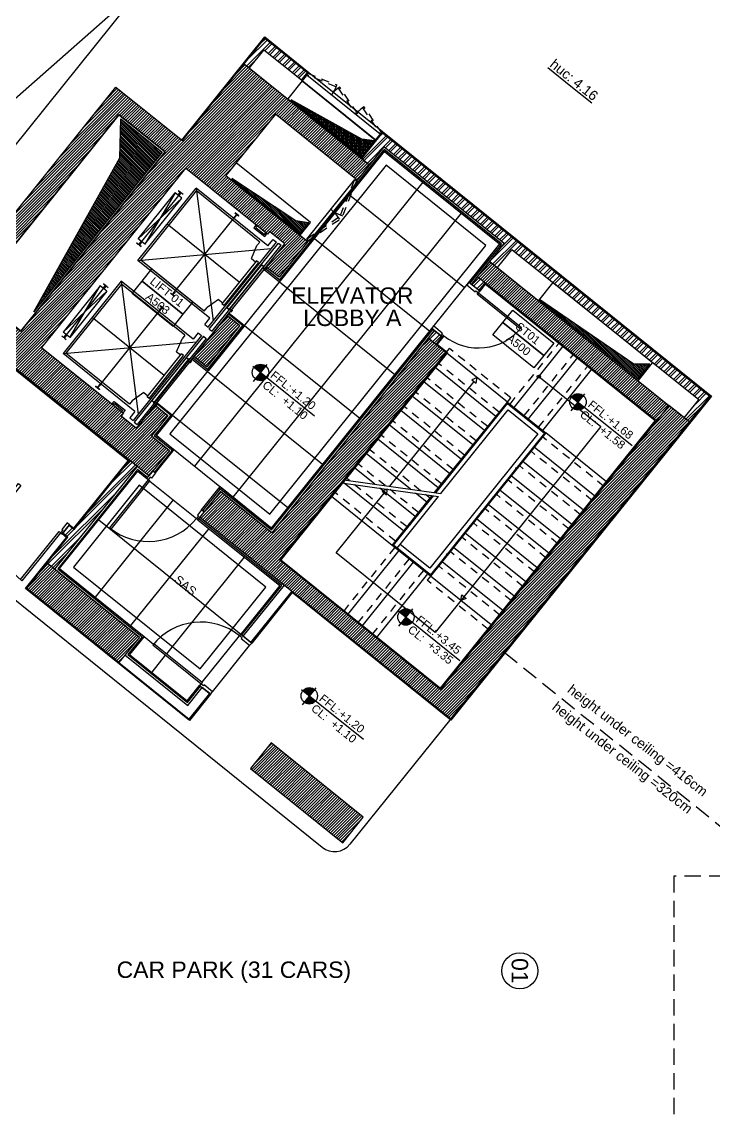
# Model space of a CAD drawing. Header units: inches. Extents: x -0.3 to 44.3, y -7.2 to 59.4.
# Drawn here: x 17.18 to 27.72, y 27.69 to 44.34 of the extents above; entities that cross this region are included whole.
import ezdxf
from ezdxf.enums import TextEntityAlignment as Align

# ---------------------------------------------------------------- set-up
doc = ezdxf.new("R2010")
doc.units = ezdxf.units.IN
doc.header["$MEASUREMENT"] = 0
doc.linetypes.add('HIDDEN', pattern=[0.375, 0.25, -0.125])
doc.linetypes.add('HIDDEN2', pattern=[0.1875, 0.125, -0.0625])
doc.layers.get('0').update_dxf_attribs({"linetype": 'CONTINUOUS'})
for name, color, linetype in [('_final areas polylines', 30, 'CONTINUOUS'), ('A-ANNO-EVTRTAG', 7, 'CONTINUOUS'), ('A-ANNO-IDTAG', 7, 'CONTINUOUS'), ('A-ANNO-LEVL', 3, 'CONTINUOUS'), ('A-ANNO-STR-TAG', 7, 'CONTINUOUS'), ('A-asc', 15, 'CONTINUOUS'), ('A-Door', 1, 'CONTINUOUS'), ('A-FC 260', 1, 'CONTINUOUS'), ('A-FLOR-HRAL', 15, 'CONTINUOUS'), ('A-FLOR-STRS', 40, 'CONTINUOUS'), ('A-FLOR-STRS-ARO', 1, 'CONTINUOUS'), ('A-FURNITURE', 30, 'CONTINUOUS'), ('A-HATCH-CONC', 8, 'CONTINUOUS'), ('A-HATCH-WALL', 8, 'CONTINUOUS'), ('a-hidden', 7, 'HIDDEN'), ('A-NOMENCLATURE', 3, 'CONTINUOUS'), ('A-PLASTER', 8, 'CONTINUOUS'), ('A-PORTE', 1, 'CONTINUOUS'), ('A-proj-marble', 137, 'CONTINUOUS'), ('A-PROJ1H', 9, 'HIDDEN2'), ('A-PROJECTION', 9, 'CONTINUOUS'), ('A-sect-marble', 1, 'CONTINUOUS'), ('a-shaft', 250, 'CONTINUOUS'), ('a-text-red', 10, 'CONTINUOUS'), ('A-WALL', 4, 'CONTINUOUS'), ('S-BASEMENT 1$0$A-SHAFT 1ST', 8, 'CONTINUOUS'), ('S-BASEMENT 1$0$A-SHAFT-BASEMENT 1', 8, 'CONTINUOUS'), ('S-BASEMENT 1$0$A-STR BASEMENT 1', 2, 'CONTINUOUS'), ('S-BASEMENT 1$0$A-STR-BASEMENT 3', 2, 'CONTINUOUS')]:
    doc.layers.add(name, color=color, linetype=linetype)
doc.styles.add('A100-STEXT', font='ARIAL.TTF', dxfattribs={"height": 0.25})
doc.styles.add('BLOCK', font='ARIAL.TTF', dxfattribs={"width": 0.8, "height": 0.25})
pattern_1 = [(45, (9e-11, -5e-11), (-0.06629126, 0.06629126), []), (45, (0.04419, -5e-11), (-0.06629126, 0.06629126), [])]
pattern_2 = [(315, (9e-11, -5e-11), (0.014142136, 0.014142136), [])]

# ---------------------------------------------------------------- blocks, each defined once
blk = doc.blocks.new('Rail3kg')
for p, q in [((3, 0), (-3, 0)), ((-43.5, -58), (-11, -58)), ((-43.5, -60), (-43.5, -58)), ((-43.5, -60), (-11, -60)), ((-8, -5), (-8, -55)), ((-6, -5), (-6, -55)), ((-3, -2), (3, -2)), ((6, -5), (6, -55)), ((8, -5), (8, -55)), ((11, -58), (43.5, -58)), ((11, -60), (43.5, -60)), ((43.5, -60), (43.5, -58))]:
    blk.add_line(p, q)
for centre, radius, start, end in [((-3, -5), 5, 90, 180), ((3, -5), 5, 0, 90), ((-11, -55), 5, 270, 360), ((-11, -55), 3, 270, 0), ((-3, -5), 3, 90, 180), ((3, -5), 3, 0, 90), ((11, -55), 5, 180, 270), ((11, -55), 3, 180, 270)]:
    blk.add_arc(centre, radius, start, end)
blk = doc.blocks.new('T75-3')
for p, q in [((1, 5), (0, 4)), ((0, -4), (0, 4)), ((1, 5), (30, 5)), ((30, 4), (30, 5)), ((32, 3), (51, 3)), ((57, 35), (55, 7)), ((59, 37), (62, 37)), ((62, -38), (62, 37)), ((0, -4), (1, -5)), ((1, -5), (30, -5)), ((30, -5), (30, -4)), ((32, -3), (51, -3)), ((55, -7), (57, -35)), ((59, -38), (62, -38))]:
    blk.add_line(p, q)
for centre, radius, start, end in [((32, 4), 1.5, 180, 270), ((51, 7), 4, 270, 356.6822), ((59, 35), 2.5, 90, 176.6822), ((32, -4), 1.5, 90, 180), ((51, -7), 4, 3.3178, 90), ((59, -35), 2.5, 183.3178, 270)]:
    blk.add_arc(centre, radius, start, end)
blk = doc.blocks.new('ascenseurs')
at = {"layer": 'A-asc'}
for p, q in [((1.6, 0.03), (1.6, 0.03)), ((1.815, 0), (1.87, 0)), ((1.815, -1.68), (1.815, 0)), ((1.87, -1.68), (1.87, 0)), ((1.72, -0.134), (0.315, -0.134)), ((0.315, -1.546), (1.785, -0.134)), ((0.315, -0.134), (1.785, -1.546)), ((0.315, -1.546), (0.315, -0.134)), ((1.585, -0.165), (0.345, -0.165)), ((0.345, -1.515), (0.345, -0.165)), ((1.05, -1.565), (1.05, -0.115)), ((1.585, -0.235), (1.585, -0.165)), ((1.72, -0.01), (1.785, -0.01)), ((1.72, -0.134), (1.72, -0.01)), ((1.785, -1.67), (1.785, -0.01)), ((1.645, -0.44), (1.585, -0.235)), ((0.24, -0.39), (0.11, -0.39)), ((0.11, -1.29), (0.11, -0.39)), ((0.24, -0.39), (0.11, -1.29)), ((0.11, -0.39), (0.24, -1.29)), ((0.175, -0.39), (0.175, -1.29)), ((0.24, -1.29), (0.24, -0.39)), ((1.645, -0.44), (1.725, -0.44)), ((1.765, -0.42), (1.725, -0.42)), ((1.725, -0.42), (1.725, -1.26)), ((1.765, -0.42), (1.765, -1.26)), ((1.862, -0.42), (1.822, -0.42)), ((1.822, -0.42), (1.822, -1.26)), ((1.862, -0.42), (1.862, -1.26)), ((1.725, -0.84), (0.315, -0.84)), ((0.24, -1.29), (0.11, -1.29)), ((1.645, -1.24), (1.585, -1.445)), ((1.645, -1.24), (1.725, -1.24)), ((1.765, -1.26), (1.725, -1.26)), ((1.862, -1.26), (1.822, -1.26)), ((1.585, -1.515), (1.585, -1.445)), ((1.72, -1.546), (0.315, -1.546)), ((1.585, -1.515), (0.345, -1.515)), ((1.72, -1.67), (1.72, -1.546)), ((1.72, -1.67), (1.785, -1.67)), ((1.72, -1.83), (1.72, -1.954)), ((1.72, -1.83), (1.785, -1.83)), ((1.785, -1.83), (1.785, -3.49)), ((1.815, -1.68), (1.87, -1.68)), ((1.815, -1.82), (1.87, -1.82)), ((1.815, -1.82), (1.815, -3.5)), ((1.87, -1.82), (1.87, -3.5)), ((1.72, -1.954), (0.315, -1.954)), ((0.315, -1.954), (1.785, -3.366)), ((0.315, -3.366), (1.785, -1.954)), ((0.315, -1.954), (0.315, -3.366)), ((1.585, -1.985), (0.345, -1.985)), ((0.345, -1.985), (0.345, -3.335)), ((1.05, -1.935), (1.05, -3.385)), ((1.585, -1.985), (1.585, -2.055)), ((1.645, -2.26), (1.585, -2.055)), ((0.24, -2.21), (0.11, -2.21)), ((0.11, -2.21), (0.11, -3.11)), ((0.24, -3.11), (0.11, -2.21)), ((0.11, -3.11), (0.24, -2.21)), ((0.175, -3.11), (0.175, -2.21)), ((0.24, -2.21), (0.24, -3.11)), ((1.645, -2.26), (1.725, -2.26)), ((1.765, -2.24), (1.725, -2.24)), ((1.725, -3.08), (1.725, -2.24)), ((1.765, -3.08), (1.765, -2.24)), ((1.862, -2.24), (1.822, -2.24)), ((1.822, -3.08), (1.822, -2.24)), ((1.862, -3.08), (1.862, -2.24)), ((1.725, -2.66), (0.315, -2.66)), ((0.24, -3.11), (0.11, -3.11)), ((1.645, -3.06), (1.585, -3.265)), ((1.645, -3.06), (1.725, -3.06)), ((1.765, -3.08), (1.725, -3.08)), ((1.862, -3.08), (1.822, -3.08)), ((1.585, -3.265), (1.585, -3.335)), ((1.72, -3.366), (0.315, -3.366)), ((1.585, -3.335), (0.345, -3.335)), ((1.72, -3.366), (1.72, -3.49)), ((1.72, -3.49), (1.785, -3.49)), ((1.815, -3.5), (1.87, -3.5))]:
    blk.add_line(p, q, dxfattribs=at)
for points in [[(1.378, 0), (1.378, -0.055), (1.592, -0.055), (1.592, 0)], [(1.402, 0), (1.402, -0.03), (1.567, -0.03), (1.567, 0)], [(1.378, -3.5), (1.378, -3.445), (1.592, -3.445), (1.592, -3.5)], [(1.402, -3.5), (1.402, -3.47), (1.567, -3.47), (1.567, -3.5)]]:
    blk.add_lwpolyline(points, dxfattribs=at)
for points in [[(1.862, -0.434, 0.414214), (1.868, -0.44), (1.907, -0.44, 0.414214), (1.913, -0.434), (1.913, -0.405), (1.91, -0.405), (1.91, -0.434, -0.414214), (1.907, -0.437), (1.868, -0.437, -0.414214), (1.865, -0.434), (1.865, -0.405), (1.862, -0.405)], [(1.865, -1.246), (1.865, -1.275), (1.862, -1.275), (1.862, -1.246, -0.414214), (1.868, -1.24), (1.907, -1.24, -0.414214), (1.913, -1.246), (1.913, -1.275), (1.91, -1.275), (1.91, -1.246, 0.414214), (1.907, -1.243), (1.868, -1.243, 0.414214)], [(1.865, -2.254), (1.865, -2.225), (1.862, -2.225), (1.862, -2.254, 0.414214), (1.868, -2.26), (1.907, -2.26, 0.414214), (1.913, -2.254), (1.913, -2.225), (1.91, -2.225), (1.91, -2.254, -0.414214), (1.907, -2.257), (1.868, -2.257, -0.414214)], [(1.862, -3.066, -0.414214), (1.868, -3.06), (1.907, -3.06, -0.414214), (1.913, -3.066), (1.913, -3.095), (1.91, -3.095), (1.91, -3.066, 0.414214), (1.907, -3.063), (1.868, -3.063, 0.414214), (1.865, -3.066), (1.865, -3.095), (1.862, -3.095)]]:
    blk.add_lwpolyline(points, format="xyb", close=True, dxfattribs=at)
at = {"layer": 'A-asc', "yscale": 0.0009999999999994458, "zscale": 0.001}
for name, p, xscale, rotation in [('T75-3', (1.05, -0.115), 0.0009999999999994458, 90), ('Rail3kg', (0.175, -0.39), -0.0009999999999976694, 180), ('T75-3', (1.05, -1.565), -0.0009999999999994458, 90), ('T75-3', (1.05, -1.935), 0.0009999999999994458, 90), ('Rail3kg', (0.175, -2.21), -0.0009999999999976694, 180), ('T75-3', (1.05, -3.385), -0.0009999999999994458, 90)]:
    blk.add_blockref(name, p, dxfattribs=dict(at, xscale=xscale, rotation=rotation))
at = {"layer": 'A-asc', "xscale": 0.0009999999999976694, "yscale": 0.0009999999999994458, "zscale": 0.001}
for p in [(0.175, -1.29), (0.175, -3.11)]:
    blk.add_blockref('Rail3kg', p, dxfattribs=at)
blk = doc.blocks.new('EVTRTAG')
at = {"color": 7}
for points in [[(-0.008, 0.00482), (0.008, 0.00482), (0.008, 0), (-0.008, 0)], [(-0.008, 0), (0.008, 0), (0.008, -0.00482), (-0.008, -0.00482)]]:
    blk.add_lwpolyline(points, close=True, dxfattribs=at)
at = {"color": 7, "style": 'BLOCK'}
blk.add_attdef('EVTR', text='', height=0.0025, dxfattribs=at).set_placement((0, 0.00225), align=Align.MIDDLE)
blk.add_attdef('DWG', text='', height=0.0025, rotation=360, dxfattribs=at).set_placement((0, -0.00225), align=Align.MIDDLE)
blk = doc.blocks.new('ST_TAG')
at = {"color": 7}
for points in [[(-0.008, 0.00482), (0.008, 0.00482), (0.008, 0), (-0.008, 0)], [(-0.008, 0), (0.008, 0), (0.008, -0.00482), (-0.008, -0.00482)]]:
    blk.add_lwpolyline(points, close=True, dxfattribs=at)
at = {"color": 7, "style": 'BLOCK'}
blk.add_attdef('ST', text='', height=0.0025, dxfattribs=at).set_placement((0, 0.00225), align=Align.MIDDLE)
blk.add_attdef('DWG', text='', height=0.0025, rotation=360, dxfattribs=at).set_placement((0, -0.00225), align=Align.MIDDLE)
blk = doc.blocks.new('LVTAG_P')
for p, q in [((-0.00301, 0), (0.02113, 0)), ((0, 0.00314), (0, -0.00353))]:
    blk.add_line(p, q)
at = {"const_width": 0.0025}
for points in [[(0, 0.00125, 0.414214), (-0.00125, 0, 1)], [(0, -0.00125, 0.414214), (0.00125, 0, 1)]]:
    blk.add_lwpolyline(points, format="xyb", dxfattribs=at)
blk.add_circle((0, 0), 0.0025)
at = {"style": 'BLOCK'}
for s, p in [('FFL:', (0.00297, 0.00076)), ('CL:', (0.00294, -0.00312))]:
    blk.add_text(s, height=0.0025, dxfattribs=at).set_placement(p)
for p in [(0.01054, 0.00076), (0.01054, -0.00313)]:
    blk.add_attdef('+00.00', p, '', height=0.0025, dxfattribs=at)
blk = doc.blocks.new('P100E18D')
at = {"layer": 'A-PORTE'}
for p, q in [((1.03, 0.06), (0.09, 0.06)), ((0.09, 0.03), (0.09, 0.06)), ((0.09, 0.03), (1.03, 0.03))]:
    blk.add_line(p, q, dxfattribs=at)
for points in [[(-0.09, 0.95), (0.04, 0.95), (0.04, 0.97), (0.09, 0.97), (0.09, 1), (-0.09, 1)], [(-0.09, 0.05), (0.04, 0.05), (0.04, 0.03), (0.09, 0.03), (0.09, 0), (-0.09, 0)]]:
    blk.add_lwpolyline(points, close=True, dxfattribs=at)
blk.add_arc((0.09, 0.03), 0.94, 0, 90, dxfattribs=at)
blk = doc.blocks.new('P100E15D')
for p, q in [((-0.06, 1.09), (-0.06, 0.15)), ((-0.03, 0.15), (-0.03, 1.09)), ((-0.97, 0.15), (-1, 0.15)), ((-1, 0.15), (-1, 0)), ((-1, 0), (-0.95, 0)), ((-0.97, 0.1), (-0.97, 0.15)), ((-0.95, 0.1), (-0.97, 0.1)), ((-0.95, 0), (-0.95, 0.1)), ((-0.06, 0.15), (-0.02, 0.15)), ((-0.05, 0), (-0.05, 0.1)), ((-0.05, 0.1), (-0.03, 0.1)), ((0, 0), (-0.05, 0)), ((-0.03, 0.15), (0, 0.15)), ((-0.03, 0.1), (-0.03, 0.15)), ((0, 0.15), (0, 0))]:
    blk.add_line(p, q)
blk.add_arc((-0.03, 0.15), 0.94, 90, 180)
blk = doc.blocks.new('P90E21.5D')
at = {"layer": 'A-PORTE'}
for p, q in [((0, 0), (-0.031, -0.039)), ((0.168, -0.135), (0, 0)), ((-0.031, -0.039), (0.097, -0.142)), ((0.097, -0.142), (0.11, -0.127)), ((0.11, -0.127), (0.149, -0.158)), ((0.13, -0.181), (0.155, -0.15)), ((0.149, -0.158), (0.168, -0.135)), ((0.149, -0.158), (0.803, -0.685)), ((0.785, -0.708), (0.13, -0.181)), ((-0.564, -0.701), (-0.533, -0.662)), ((-0.533, -0.662), (-0.404, -0.766)), ((-0.396, -0.836), (-0.564, -0.701)), ((-0.404, -0.766), (-0.417, -0.781)), ((-0.417, -0.781), (-0.378, -0.813)), ((-0.378, -0.813), (-0.396, -0.836))]:
    blk.add_line(p, q, dxfattribs=at)
blk.add_arc((0.149, -0.158), 0.84, 231.1937, 321.1937, dxfattribs=at)
blk = doc.blocks.new('P100E21.5D')
at = {"layer": 'A-PORTE'}
for p, q in [((0.03, 0.215), (0.03, 1.155)), ((0.06, 1.155), (0.06, 0.215)), ((0.03, 0.215), (0, 0.215)), ((0, 0.215), (0, 0)), ((0.06, 0.215), (0.02, 0.215)), ((0.03, 0.165), (0.03, 0.215)), ((0.97, 0.215), (1, 0.215)), ((0.97, 0.165), (0.97, 0.215)), ((1, 0.215), (1, 0)), ((0, 0), (0.05, 0)), ((0.05, 0.165), (0.03, 0.165)), ((0.05, 0), (0.05, 0.165)), ((0.95, 0), (0.95, 0.165)), ((0.95, 0.165), (0.97, 0.165)), ((1, 0), (0.95, 0))]:
    blk.add_line(p, q, dxfattribs=at)
blk.add_arc((0.03, 0.215), 0.94, 0, 90, dxfattribs=at)

msp = doc.modelspace()

# ---------------------------------------------------------------- hatches: boundary and pattern name
at = {"layer": 'A-HATCH-CONC'}
h = msp.add_hatch(dxfattribs=at)
h.set_pattern_fill('ANSI31', color=256, scale=0.4, style=0)
h.set_pattern_definition([(45, (-338405.966656, -23755.25234), (-0.035355339059, 0.035355339059), [])])
h.paths.add_polyline_path([(38.819, 58.453), (0.078, 57.3), (0.078, 56.4), (38.846, 57.554, -0.422955), (41.008, 55.455), (41.008, 28.085), (41.908, 28.085), (41.908, 55.455, 0.422955)])
h = msp.add_hatch(dxfattribs=at)
h.set_pattern_fill('ANSI31', color=256, scale=0.25, style=0)
h.paths.add_polyline_path([(19.669, 42.115), (20.916, 41.112), (20.947, 41.151), (21.181, 40.963), (20.899, 40.612), (21.094, 40.456), (21.533, 41.001), (20.286, 42.004), (21.038, 42.939), (22.285, 41.936), (22.473, 42.17), (20.564, 43.706), (19.624, 42.537), (18.61, 43.351), (15.916, 40), (19.111, 37.431), (19.424, 37.821), (19.151, 38.04), (19.402, 38.352), (19.207, 38.508), (18.925, 38.158), (18.691, 38.346), (18.723, 38.385), (17.476, 39.387)])
h.paths.add_polyline_path([(16.463, 40.202), (18.656, 42.93), (19.358, 42.365), (17.164, 39.638)], flags=16)
h = msp.add_hatch(dxfattribs=at)
h.set_pattern_fill('ANSI31', color=256, scale=0.25, style=0)
h.paths.add_polyline_path([(24.304, 40.697), (24.116, 40.464), (26.844, 38.27), (27.032, 38.504)])
h = msp.add_hatch(dxfattribs=at)
h.set_pattern_fill('ANSI31', color=256, scale=0.25, style=0)
h.paths.add_polyline_path([(20.499, 39.715), (20.304, 39.872), (19.803, 39.249), (19.997, 39.092)])
h = msp.add_hatch(dxfattribs=at)
h.set_pattern_fill('ANSI31', color=256, scale=0.25, style=0)
h.paths.add_polyline_path([(20.203, 37.194), (19.89, 36.804), (23.708, 33.734), (27.343, 38.253), (27.032, 38.504), (23.553, 34.179), (21.099, 36.153), (23.637, 39.309), (23.364, 39.529), (20.983, 36.567)])
h = msp.add_hatch(dxfattribs=at)
h.set_pattern_fill('ANSI31', color=256, scale=0.25, style=0)
h.paths.add_polyline_path([(17.565, 36.108), (17.252, 35.718), (18.654, 34.59), (18.968, 34.979)])
h = msp.add_hatch(dxfattribs=at)
h.set_pattern_fill('ANSI31', color=256, scale=0.25, style=0)
h.paths.add_polyline_path([(20.974, 33.366), (20.661, 32.976), (22.064, 31.848), (22.377, 32.238)])
at = {"layer": 'A-HATCH-WALL'}
h = msp.add_hatch(dxfattribs=at)
h.set_pattern_fill('ANSI32', color=256, scale=0.25, style=0)
h.paths.add_polyline_path([(20.877, 44.095), (20.564, 43.706), (20.642, 43.643), (20.861, 43.916), (21.434, 43.455), (21.528, 43.572)])
h = msp.add_hatch(dxfattribs=at)
h.set_pattern_fill('ANSI32', color=256, scale=0.25, style=0)
h.paths.add_polyline_path([(24.64, 40.876), (27.485, 38.589), (27.265, 38.316), (27.343, 38.253), (27.657, 38.643), (22.669, 42.654), (22.356, 42.264), (22.473, 42.17), (22.692, 42.443), (24.523, 40.97), (24.304, 40.697), (24.421, 40.603)])
h = msp.add_hatch(dxfattribs=at)
h.set_pattern_fill('ANSI32,_O', color=256, scale=0.25)
h.set_pattern_definition(pattern_1)
h.paths.add_polyline_path([(24.116, 40.464), (24.022, 40.347), (24.139, 40.253), (24.233, 40.37)])
h = msp.add_hatch(dxfattribs=at)
h.set_pattern_fill('ANSI32', color=256, scale=0.25, style=0)
h.paths.add_polyline_path([(19.89, 36.804), (23.708, 33.734), (27.343, 38.253), (27.032, 38.504), (23.553, 34.179), (21.099, 36.153), (23.637, 39.309), (23.364, 39.529), (20.983, 36.567), (20.203, 37.194)])
h = msp.add_hatch(dxfattribs=at)
h.set_pattern_fill('ANSI32', color=256, scale=0.25, style=0)
h.paths.add_polyline_path([(19.89, 36.804), (23.708, 33.734), (27.343, 38.253), (27.032, 38.504), (23.553, 34.179), (21.099, 36.153), (23.637, 39.309), (23.364, 39.529), (20.983, 36.567), (20.203, 37.194)])
h = msp.add_hatch(dxfattribs=at)
h.set_pattern_fill('ANSI32,_O', color=256, scale=0.25)
h.set_pattern_definition(pattern_1)
h.paths.add_polyline_path([(23.575, 39.551), (23.458, 39.645), (23.364, 39.529), (23.481, 39.435)])
h = msp.add_hatch(dxfattribs=at)
h.set_pattern_fill('ANSI32,_O', color=256, scale=0.25)
h.set_pattern_definition(pattern_1)
h.paths.add_polyline_path([(18.935, 37.572), (18.819, 37.666), (17.972, 36.614), (17.895, 36.677), (17.801, 36.56), (17.878, 36.497), (17.565, 36.108), (17.682, 36.014)])
at = {"layer": 'a-shaft'}
h = msp.add_hatch(dxfattribs=at)
h.set_pattern_fill('_USER,_O', color=256, scale=0.02, angle=135, pattern_type=0)
h.set_pattern_definition([(96.193709368, (-278542.13997, 193593.535597), (-0.0198832563094, -0.0021578041), [])])
h.paths.add_polyline_path([(21.276, 43.158), (22.357, 42.289), (22.547, 42.534), (22.352, 42.559)])
h = msp.add_hatch(dxfattribs=at)
h.set_pattern_fill('_USER', color=256, scale=0.02, angle=315, style=0, pattern_type=0)
h.set_pattern_definition(pattern_2)
h.paths.add_polyline_path([(19.315, 42.361), (18.684, 42.868), (18.667, 42.277), (17.362, 39.932)])
h = msp.add_hatch(dxfattribs=at)
h.set_pattern_fill('_USER', color=256, scale=0.02, angle=315, style=0, pattern_type=0)
h.set_pattern_definition(pattern_2)
h.paths.add_polyline_path([(20.375, 41.958), (21.413, 41.123), (21.545, 41.287), (21.349, 41.313)])
h = msp.add_hatch(dxfattribs=at)
h.set_pattern_fill('_USER', color=256, scale=0.02, angle=315, style=0, pattern_type=0)
h.set_pattern_definition(pattern_2)
h.paths.add_polyline_path([(25.058, 40.117), (26.561, 38.908), (26.742, 39.133), (26.495, 39.133)])

# ---------------------------------------------------------------- linework, layer by layer
at = {"layer": '_final areas polylines'}
msp.add_circle((24.761, 29.897), 0.275, dxfattribs=at)
at = {"layer": 'A-Door', "linetype": 'HIDDEN2'}
for points in [[(21.964, 43.357), (21.517, 43.535), (21.528, 43.563), (21.974, 43.385)], [(21.993, 43.334), (22.263, 42.936), (22.288, 42.953), (22.018, 43.35)], [(22.366, 43.034), (22.636, 42.636), (22.66, 42.653), (22.391, 43.05)], [(22.031, 41.401), (22.248, 41.947), (22.276, 41.935), (22.059, 41.391)], [(22.001, 41.364), (21.515, 41.035), (21.532, 41.01), (22.017, 41.339)]]:
    msp.add_lwpolyline(points, dxfattribs=at)
at = {"layer": 'A-Door'}
for centre, start, end in [((21.517, 43.535), 327.1612, 341.8317), ((22.263, 42.936), 120.5558, 135.2263), ((22.636, 42.636), 120.5558, 135.2263)]:
    msp.add_arc(centre, 0.481, start, end, dxfattribs=at)
at = {"layer": 'A-FC 260'}
for points in [[(19.433, 38.071), (20.952, 36.849), (24.242, 40.94), (22.723, 42.162)], [(17.963, 36.044), (19.892, 34.493), (20.895, 35.74), (18.966, 37.291)]]:
    msp.add_lwpolyline(points, close=True, dxfattribs=at)
at = {"layer": 'A-FLOR-HRAL'}
for p, q in [((23.56, 37.164), (24.585, 38.438)), ((23.56, 37.164), (24.585, 38.438)), ((24.585, 38.438), (25.037, 38.074)), ((25.037, 38.074), (23.389, 36.025)), ((22.043, 37.328), (23.524, 37.119)), ((22.079, 37.372), (23.56, 37.164)), ((22.893, 36.334), (23.524, 37.119)), ((23.389, 36.025), (22.937, 36.388))]:
    msp.add_line(p, q, dxfattribs=at)
for points in [[(23.462, 37.178), (24.572, 38.557), (25.156, 38.087), (23.402, 35.905), (22.817, 36.375), (23.426, 37.133)], [(23.48, 37.175), (24.574, 38.536), (25.135, 38.085), (23.399, 35.926), (22.838, 36.378), (23.444, 37.13)]]:
    msp.add_lwpolyline(points, dxfattribs=at)
for points in [[(24.847, 38.317), (24.856, 38.328), (24.872, 38.316), (24.862, 38.304)], [(24.138, 37.994), (24.127, 38.004), (24.139, 38.019), (24.151, 38.01)], [(24.711, 37.534), (24.7, 37.543), (24.712, 37.559), (24.724, 37.549)], [(23.612, 37.34), (23.6, 37.349), (23.613, 37.365), (23.625, 37.355)], [(24.185, 36.879), (24.173, 36.889), (24.186, 36.904), (24.197, 36.895)], [(23.086, 36.685), (23.074, 36.695), (23.086, 36.71), (23.098, 36.701)], [(23.102, 36.147), (23.111, 36.158), (23.126, 36.146), (23.117, 36.134)], [(23.658, 36.225), (23.647, 36.234), (23.659, 36.25), (23.671, 36.24)]]:
    msp.add_lwpolyline(points, close=True, dxfattribs=at)
at = {"layer": 'A-FLOR-STRS'}
for p, q in [((8.753, 42.231), (21.751, 31.779)), ((24.673, 38.476), (25.425, 39.411)), ((24.572, 38.557), (23.648, 39.3)), ((24.891, 38.3), (25.643, 39.235)), ((24.396, 38.339), (23.473, 39.082)), ((25.109, 38.125), (25.862, 39.06)), ((24.221, 38.121), (23.297, 38.863)), ((24.045, 37.903), (23.122, 38.645)), ((23.87, 37.684), (22.946, 38.427)), ((23.694, 37.466), (22.771, 38.209)), ((23.519, 37.248), (22.596, 37.991)), ((26.08, 37.344), (25.156, 38.087)), ((25.904, 37.126), (24.981, 37.869)), ((23.096, 37.229), (22.42, 37.772)), ((25.729, 36.908), (24.805, 37.651)), ((22.554, 37.305), (22.245, 37.554)), ((22.993, 36.593), (22.088, 37.321)), ((25.553, 36.69), (24.63, 37.433)), ((23.168, 36.812), (22.629, 37.245)), ((23.343, 37.03), (23.171, 37.169)), ((25.378, 36.472), (24.454, 37.214)), ((22.817, 36.375), (21.894, 37.118)), ((25.202, 36.254), (24.279, 36.996)), ((25.027, 36.035), (24.103, 36.778)), ((24.851, 35.817), (23.928, 36.56)), ((24.676, 35.599), (23.752, 36.342)), ((22.918, 36.294), (22.135, 35.32)), ((23.137, 36.118), (22.353, 35.144)), ((24.5, 35.381), (23.577, 36.123)), ((23.355, 35.943), (22.571, 34.969)), ((24.325, 35.163), (23.401, 35.905)), ((23.708, 33.734), (22.173, 31.824))]:
    msp.add_line(p, q, dxfattribs=at)
msp.add_arc((21.939, 32.012), 0.3, 231.1937, 321.1937, dxfattribs=at)
at = {"layer": 'A-FLOR-STRS-ARO'}
for points in [[(25.049, 38.943), (25.994, 38.183), (23.472, 35.047), (21.964, 36.259), (22.696, 37.17)], [(22.779, 37.274), (24.063, 38.87)]]:
    msp.add_lwpolyline(points, dxfattribs=at)
for points in [[(24.11, 38.929), (24.029, 38.897), (24.097, 38.843)], [(22.743, 37.229), (22.662, 37.198), (22.73, 37.143)], [(23.863, 35.534), (23.876, 35.619), (23.944, 35.565)]]:
    msp.add_lwpolyline(points, close=True, dxfattribs=at)
msp.add_circle((25.049, 38.943), 0.025, dxfattribs=at)
at = {"layer": 'A-FURNITURE'}
msp.add_lwpolyline([(19.047, 44.917), (17.644, 46.045), (14.386, 41.993), (15.788, 40.864)], close=True, dxfattribs=at)
msp.add_lwpolyline([(17.644, 46.045), (15.087, 41.428), (19.047, 44.917)], dxfattribs=at)
at = {"layer": 'a-hidden'}
for p, q in [((24.523, 34.747), (28.262, 31.74)), ((29.018, 31.34), (27.108, 31.34)), ((27.108, 31.34), (27.108, 22.94))]:
    msp.add_line(p, q, dxfattribs=at)
at = {"layer": 'A-PLASTER'}
for points in [[(19.612, 42.546), (20.875, 44.116), (21.549, 43.574), (21.445, 43.446), (21.434, 43.455)], [(22.575, 42.537), (22.564, 42.546), (22.667, 42.675), (27.678, 38.645), (23.711, 33.712), (21.295, 35.655), (20.678, 34.888)], [(17.904, 36.688), (17.97, 36.635), (18.797, 37.664), (13.58, 41.859), (12.336, 40.313)], [(23.587, 39.542), (23.502, 39.437), (23.658, 39.311), (21.12, 36.155), (23.551, 34.2), (26.822, 38.268), (24.235, 40.349), (24.151, 40.243)], [(20.051, 34.108), (19.728, 33.707), (17.231, 35.716), (17.857, 36.495), (17.791, 36.548)]]:
    msp.add_lwpolyline(points, dxfattribs=at)
at = {"layer": 'A-PORTE', "ltscale": 4}
for p, q in [((21.921, 43.274), (21.89, 43.235)), ((22.294, 42.975), (22.263, 42.936))]:
    msp.add_line(p, q, dxfattribs=at)
at = {"layer": 'A-PORTE'}
msp.add_line((21.92, 41.459), (21.882, 41.491), dxfattribs=at)
for points in [[(21.549, 43.574), (22.667, 42.675), (22.636, 42.636), (21.517, 43.535)], [(22.287, 41.915), (21.554, 41.004), (21.515, 41.035), (22.248, 41.947)]]:
    msp.add_lwpolyline(points, close=True, dxfattribs=at)
for centre, start, end in [((22.248, 41.947), 236.0802, 251.1842), ((21.515, 41.035), 31.2059, 46.3099)]:
    msp.add_arc(centre, 0.587, start, end, dxfattribs=at)
at = {"layer": 'A-proj-marble'}
for p, q in [((23.284, 41.903), (19.806, 37.578)), ((22.167, 41.71), (23.92, 40.3)), ((23.869, 41.433), (20.391, 37.108)), ((21.634, 41.048), (23.388, 39.638)), ((21.102, 40.385), (22.855, 38.975)), ((20.569, 39.723), (22.322, 38.313)), ((20.005, 39.022), (21.758, 37.612)), ((19.472, 38.359), (21.226, 36.949)), ((19.126, 37.354), (19.835, 36.784)), ((19.484, 37.067), (18.293, 35.586)), ((18.348, 36.761), (20.51, 35.022)), ((20.024, 36.632), (18.834, 35.152)), ((20.565, 36.197), (19.38, 34.725)), ((19.038, 34.987), (19.182, 34.871)), ((19.921, 34.29), (20.491, 34.999)), ((20.082, 34.147), (20.646, 34.849)), ((19.362, 34.701), (19.155, 34.444))]:
    msp.add_line(p, q, dxfattribs=at)
msp.add_lwpolyline([(22.7, 42.373), (24.453, 40.963), (20.975, 36.638), (19.222, 38.048)], close=True, dxfattribs=at)
at = {"layer": 'A-PROJ1H'}
for p, q in [((23.637, 39.309), (23.687, 39.372)), ((24.622, 38.62), (23.687, 39.372)), ((24.611, 38.526), (25.353, 39.449)), ((24.446, 38.401), (23.511, 39.153)), ((24.829, 38.35), (25.572, 39.274)), ((25.047, 38.175), (25.79, 39.098)), ((24.271, 38.183), (23.336, 38.935)), ((24.096, 37.965), (23.16, 38.717)), ((23.92, 37.747), (22.985, 38.499)), ((24.572, 38.557), (24.622, 38.62)), ((23.745, 37.529), (22.809, 38.281)), ((23.569, 37.31), (22.634, 38.062)), ((26.041, 37.273), (25.106, 38.025)), ((23.25, 37.207), (22.458, 37.844)), ((25.866, 37.055), (24.931, 37.807)), ((22.709, 37.284), (22.283, 37.626)), ((25.69, 36.836), (24.755, 37.588)), ((22.167, 37.36), (22.108, 37.408)), ((25.515, 36.618), (24.58, 37.37)), ((22.867, 36.438), (21.932, 37.19)), ((23.043, 36.656), (22.243, 37.299)), ((23.218, 36.874), (22.784, 37.223)), ((25.339, 36.4), (24.404, 37.152)), ((23.394, 37.092), (23.326, 37.147)), ((25.164, 36.182), (24.229, 36.934)), ((24.988, 35.964), (24.053, 36.716)), ((24.813, 35.745), (23.878, 36.497)), ((22.856, 36.344), (22.073, 35.37)), ((23.074, 36.168), (22.291, 35.194)), ((24.637, 35.527), (23.702, 36.279)), ((23.292, 35.993), (22.509, 35.019)), ((24.462, 35.309), (23.527, 36.061)), ((23.402, 35.905), (23.351, 35.843)), ((24.286, 35.091), (23.351, 35.843))]:
    msp.add_line(p, q, dxfattribs=at)
at = {"layer": 'A-PROJECTION'}
for p, q in [((21.445, 43.446), (22.564, 42.546)), ((20.304, 39.872), (20.899, 40.612)), ((20.304, 39.872), (20.899, 40.612)), ((19.207, 38.508), (19.803, 39.249)), ((19.207, 38.508), (19.803, 39.249))]:
    msp.add_line(p, q, dxfattribs=at)
at = {"layer": 'A-sect-marble'}
for p, q in [((20.002, 39.05), (20.541, 39.72)), ((20.556, 39.707), (20.018, 39.037))]:
    msp.add_line(p, q, dxfattribs=at)
for points in [[(21.099, 40.413), (22.684, 42.385)], [(21.114, 40.401), (22.7, 42.372)], [(24.453, 40.963), (23.983, 40.378)], [(24.469, 40.95), (23.999, 40.366)], [(23.419, 39.677), (20.975, 36.638)], [(23.435, 39.664), (20.991, 36.625)], [(19.444, 38.356), (19.206, 38.06)], [(19.46, 38.344), (19.222, 38.048)], [(19.092, 37.408), (18.94, 37.53), (17.724, 36.018)], [(17.752, 36.021), (18.943, 37.502), (19.079, 37.392)], [(20.183, 37.249), (20.978, 36.609), (20.991, 36.625), (20.196, 37.264), (20.183, 37.249)], [(19.859, 36.765), (21.105, 35.763), (20.51, 35.022)], [(20.526, 35.01), (21.134, 35.766), (19.871, 36.781)], [(17.724, 36.018), (19.01, 34.984), (18.791, 34.711), (19.698, 33.981), (19.899, 34.231)], [(17.752, 36.021), (19.038, 34.987), (18.819, 34.714), (19.695, 34.009), (19.883, 34.243)]]:
    msp.add_lwpolyline(points, dxfattribs=at)
for points in [[(22.684, 42.385), (24.469, 40.95), (24.481, 40.966), (22.697, 42.401)], [(20.88, 40.589), (20.868, 40.573), (21.102, 40.385), (21.114, 40.401)], [(20.323, 39.895), (20.335, 39.911), (20.569, 39.723), (20.556, 39.707)], [(19.784, 39.225), (19.771, 39.21), (20.005, 39.022), (20.018, 39.037)], [(19.226, 38.532), (19.239, 38.547), (19.472, 38.359), (19.46, 38.344)], [(19.494, 37.828), (19.206, 38.06), (19.194, 38.045), (19.482, 37.813), (19.494, 37.828)], [(19.197, 37.49), (19.212, 37.478), (19.482, 37.813), (19.466, 37.825)], [(19.929, 36.901), (19.914, 36.914), (20.183, 37.249), (20.199, 37.236)]]:
    msp.add_lwpolyline(points, close=True, dxfattribs=at)
at = {"layer": 'a-shaft'}
for points in [[(21.276, 43.158), (22.357, 42.289), (22.547, 42.534), (22.352, 42.559), (21.276, 43.158)], [(20.375, 41.958), (21.413, 41.123), (21.545, 41.287), (21.349, 41.313), (20.375, 41.958)]]:
    msp.add_lwpolyline(points, dxfattribs=at)
for points in [[(18.684, 42.868), (19.315, 42.361), (17.362, 39.932), (18.667, 42.277)], [(25.058, 40.117), (26.561, 38.908), (26.742, 39.133), (26.495, 39.133)]]:
    msp.add_lwpolyline(points, close=True, dxfattribs=at)
at = {"layer": 'A-WALL'}
for p, q in [((20.564, 43.706), (20.877, 44.095)), ((20.877, 44.095), (21.528, 43.572)), ((20.642, 43.643), (20.861, 43.916)), ((21.434, 43.455), (20.861, 43.916)), ((21.434, 43.455), (21.528, 43.572)), ((22.356, 42.264), (22.669, 42.654)), ((22.669, 42.654), (27.657, 38.643)), ((22.692, 42.443), (22.473, 42.17)), ((24.523, 40.97), (22.692, 42.443)), ((22.356, 42.264), (22.473, 42.17)), ((24.304, 40.697), (24.523, 40.97)), ((24.421, 40.603), (24.64, 40.876)), ((27.485, 38.589), (24.64, 40.876)), ((24.022, 40.347), (24.116, 40.464)), ((24.139, 40.253), (24.022, 40.347)), ((24.139, 40.253), (24.233, 40.37)), ((23.458, 39.645), (23.364, 39.529)), ((23.575, 39.551), (23.458, 39.645)), ((23.575, 39.551), (23.458, 39.645)), ((23.575, 39.551), (23.481, 39.435)), ((27.265, 38.316), (27.485, 38.589)), ((27.343, 38.253), (27.657, 38.643)), ((17.972, 36.614), (18.819, 37.666)), ((17.682, 36.014), (18.935, 37.572)), ((17.895, 36.677), (17.801, 36.56)), ((17.972, 36.614), (17.895, 36.677)), ((17.565, 36.108), (17.878, 36.497)), ((17.878, 36.497), (17.801, 36.56)), ((20.549, 34.991), (21.176, 35.77)), ((20.549, 34.991), (21.176, 35.77)), ((20.666, 34.897), (21.293, 35.676)), ((20.666, 34.897), (20.549, 34.991)), ((18.748, 34.707), (19.703, 33.939)), ((18.654, 34.59), (19.726, 33.728)), ((19.703, 33.939), (19.922, 34.212)), ((20.039, 34.118), (19.922, 34.212)), ((19.726, 33.728), (20.039, 34.118))]:
    msp.add_line(p, q, dxfattribs=at)
at = {"layer": 'S-BASEMENT 1$0$A-SHAFT 1ST'}
msp.add_lwpolyline([(21.445, 43.446), (21.226, 43.173), (22.356, 42.264), (22.575, 42.537)], close=True, dxfattribs=at)
at = {"layer": 'S-BASEMENT 1$0$A-SHAFT-BASEMENT 1'}
for points in [[(18.656, 42.93), (16.463, 40.202), (17.164, 39.638), (19.358, 42.365)], [(20.443, 42.199), (20.286, 42.004), (21.416, 41.095), (21.573, 41.29)], [(17.476, 39.387), (18.723, 38.385), (18.691, 38.346), (18.925, 38.158), (21.181, 40.963), (20.947, 41.151), (20.916, 41.112), (19.669, 42.115)], [(25.264, 40.375), (25.044, 40.102), (26.564, 38.88), (26.783, 39.153)]]:
    msp.add_lwpolyline(points, close=True, dxfattribs=at)
at = {"layer": 'S-BASEMENT 1$0$A-STR BASEMENT 1'}
for points in [[(21.094, 40.456), (20.899, 40.612), (21.181, 40.963), (20.947, 41.151), (20.916, 41.112), (19.669, 42.115), (17.476, 39.387), (18.723, 38.385), (18.691, 38.346), (18.925, 38.158), (19.207, 38.508), (19.402, 38.352), (19.151, 38.04), (19.424, 37.821), (19.111, 37.431), (15.916, 40), (18.61, 43.351), (19.624, 42.537), (20.564, 43.706), (22.473, 42.17), (22.285, 41.936), (21.038, 42.939), (20.286, 42.004), (21.533, 41.001), (21.094, 40.456)], [(20.499, 39.715), (20.304, 39.872), (19.803, 39.249), (19.997, 39.092), (20.499, 39.715)]]:
    msp.add_lwpolyline(points, dxfattribs=at)
for points in [[(18.656, 42.93), (19.358, 42.365), (17.164, 39.638), (16.463, 40.202)], [(24.304, 40.697), (27.032, 38.504), (26.844, 38.27), (24.116, 40.464)], [(23.637, 39.309), (23.364, 39.529), (20.983, 36.567), (20.203, 37.194), (19.89, 36.804), (23.708, 33.734), (27.343, 38.253), (27.032, 38.504), (23.553, 34.179), (21.099, 36.153)]]:
    msp.add_lwpolyline(points, close=True, dxfattribs=at)
at = {"layer": 'S-BASEMENT 1$0$A-STR-BASEMENT 3'}
for points in [[(17.565, 36.108), (18.968, 34.979), (18.654, 34.59), (17.252, 35.718)], [(20.661, 32.976), (22.064, 31.848), (22.377, 32.238), (20.974, 33.366)]]:
    msp.add_lwpolyline(points, close=True, dxfattribs=at)

# ---------------------------------------------------------------- block references
at = {"layer": 'A-ANNO-EVTRTAG', "xscale": 50.00000000000001, "yscale": 50, "zscale": 50, "rotation": 321.1999999999999}
msp.add_blockref('EVTRTAG', (19.319, 40.145), dxfattribs=at).add_auto_attribs({'EVTR': 'LIFT 01', 'DWG': 'A503'})
at = {"layer": 'A-ANNO-LEVL'}
ref = msp.add_blockref('LVTAG_P', (20.811, 39.007), dxfattribs=dict(at, xscale=50.00000000000001, yscale=50, zscale=50, rotation=321.1999999999999))
ref.add_attrib('+00.00', '+1.20', (21.246, 38.706), dxfattribs={"layer": '0', "height": 0.125, "rotation": 321.2, "style": 'BLOCK'})
ref.add_attrib('+00.00', '+1.10', (21.124, 38.555), dxfattribs={"layer": '0', "height": 0.125, "rotation": 321.2, "style": 'BLOCK'})
ref = msp.add_blockref('LVTAG_P', (25.646, 38.559), dxfattribs=dict(at, xscale=50.00000000000001, yscale=50, zscale=50, rotation=321.1999999999999))
ref.add_attrib('+00.00', '+1.68', (26.08, 38.258), dxfattribs={"layer": '0', "height": 0.125, "rotation": 321.2, "style": 'BLOCK'})
ref.add_attrib('+00.00', '+1.58', (25.958, 38.107), dxfattribs={"layer": '0', "height": 0.125, "rotation": 321.2, "style": 'BLOCK'})
ref = msp.add_blockref('LVTAG_P', (23.026, 35.284), dxfattribs=dict(at, xscale=50.00000000000001, yscale=50, zscale=50, rotation=321.1999999999999))
ref.add_attrib('+00.00', '+3.45', (23.46, 34.983), dxfattribs={"layer": '0', "height": 0.125, "rotation": 321.2, "style": 'BLOCK'})
ref.add_attrib('+00.00', '+3.35', (23.339, 34.831), dxfattribs={"layer": '0', "height": 0.125, "rotation": 321.2, "style": 'BLOCK'})
ref = msp.add_blockref('LVTAG_P', (21.554, 34.084), dxfattribs=dict(at, xscale=50.00000000000001, yscale=50, zscale=50, rotation=321.1999999999999))
ref.add_attrib('+00.00', '+1.20', (21.989, 33.783), dxfattribs={"layer": '0', "height": 0.125, "rotation": 321.2, "style": 'BLOCK'})
ref.add_attrib('+00.00', '+1.10', (21.867, 33.632), dxfattribs={"layer": '0', "height": 0.125, "rotation": 321.2, "style": 'BLOCK'})
at = {"layer": 'A-ANNO-STR-TAG', "xscale": 50, "yscale": 50, "zscale": 50, "rotation": 321.1999999999999}
msp.add_blockref('ST_TAG', (24.814, 39.515), dxfattribs=at).add_auto_attribs({'ST': 'ST01', 'DWG': 'A500'})
at = {"layer": 'A-asc', "rotation": 321.1937093708738}
msp.add_blockref('ascenseurs', (19.669, 42.115), dxfattribs=at)
at = {"layer": 'A-PORTE'}
for name, p, rotation in [('P100E15D', (19.173, 37.509), 141.1937093405356), ('P100E15D', (19.173, 37.509), 141.1937093405356), ('P100E21.5D', (20.051, 34.108), 51.19370868564833)]:
    msp.add_blockref(name, p, dxfattribs=dict(at, rotation=rotation))
at = {"layer": 'A-PORTE', "xscale": -1, "rotation": 51.19370942356138}
msp.add_blockref('P100E18D', (17.848, 36.618), dxfattribs=at)
at = {"layer": 'A-sect-marble'}
msp.add_blockref('P90E21.5D', (23.983, 40.378), dxfattribs=at)

# ---------------------------------------------------------------- texts
at = {"layer": '_final areas polylines', "style": 'A100-STEXT'}
msp.add_text('01', height=0.25, rotation=270, dxfattribs=at).set_placement((24.761, 29.897), align=Align.MIDDLE)
at = {"layer": 'A-ANNO-IDTAG', "color": 7, "style": 'BLOCK'}
msp.add_text('SAS', height=0.1313, rotation=321.2, dxfattribs=at).set_placement((19.67, 35.765), align=Align.MIDDLE)
at = {"layer": 'A-NOMENCLATURE', "char_height": 0.25, "attachment_point": 2, "style": 'A100-STEXT'}
for s, insert, width in [('ELEVATOR', (22.21, 40.302), 7.586), ('LOBBY A', (22.21, 39.964), 7.586), ('CAR PARK (31 CARS)', (20.406, 30.039), 4.66254)]:
    msp.add_mtext(s, dxfattribs=dict(at, insert=insert, width=width))
at = {"layer": 'a-text-red', "char_height": 0.15, "width": 2.74406, "attachment_point": 2, "style": 'A100-STEXT'}
for s, insert, rotation in [('{\\Lhuc: 4.16}', (25.634, 43.52), 321.2), ('height under ceiling =416cm', (26.602, 33.465), 322.2687), ('height under ceiling =320cm', (26.37, 33.203), 322.2687)]:
    msp.add_mtext(s, dxfattribs=dict(at, insert=insert, rotation=rotation))

doc.saveas('drawing.dxf')
